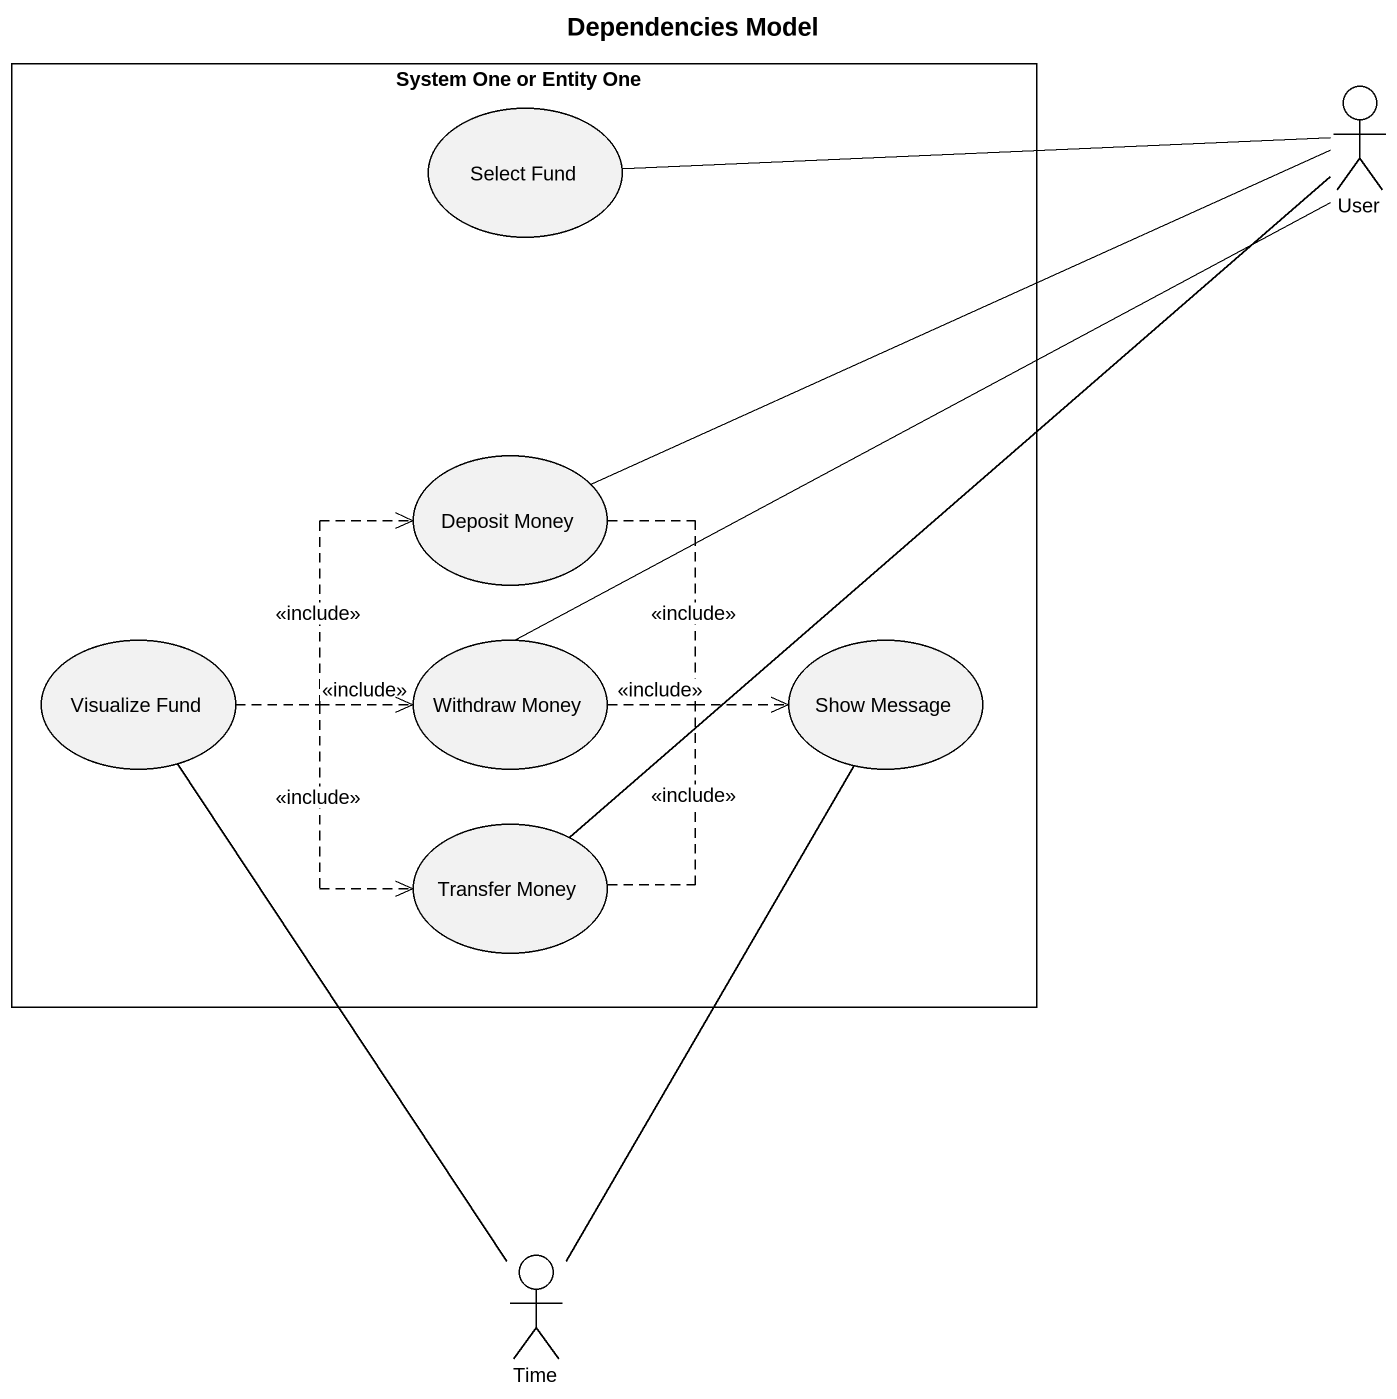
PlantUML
@startuml
title Dependencies Model
rectangle "System One or Entity One" as System_One_or_Entity_One {
  usecase "Select Fund" as Select_Fund
  usecase "Deposit Money" as Deposit_Money
  usecase "Visualize Fund" as Visualize_Fund
  usecase "Withdraw Money" as Withdraw_Money
  usecase "Show Message" as Show_Message
  usecase "Transfer Money" as Transfer_Money
}
actor User
actor Time
Select_Fund -right- User
User -left- Deposit_Money
User -- Withdraw_Money
User -- Transfer_Money
Deposit_Money .right.> Show_Message : <<include>>
Visualize_Fund .right.> Deposit_Money : <<include>>
Visualize_Fund .right.> Withdraw_Money : <<include>>
Visualize_Fund .right.> Transfer_Money : <<include>>
Withdraw_Money .right.> Show_Message : <<include>>
Show_Message -- Time
Transfer_Money .right.> Show_Message : <<include>>
Time -up- Visualize_Fund
@enduml
